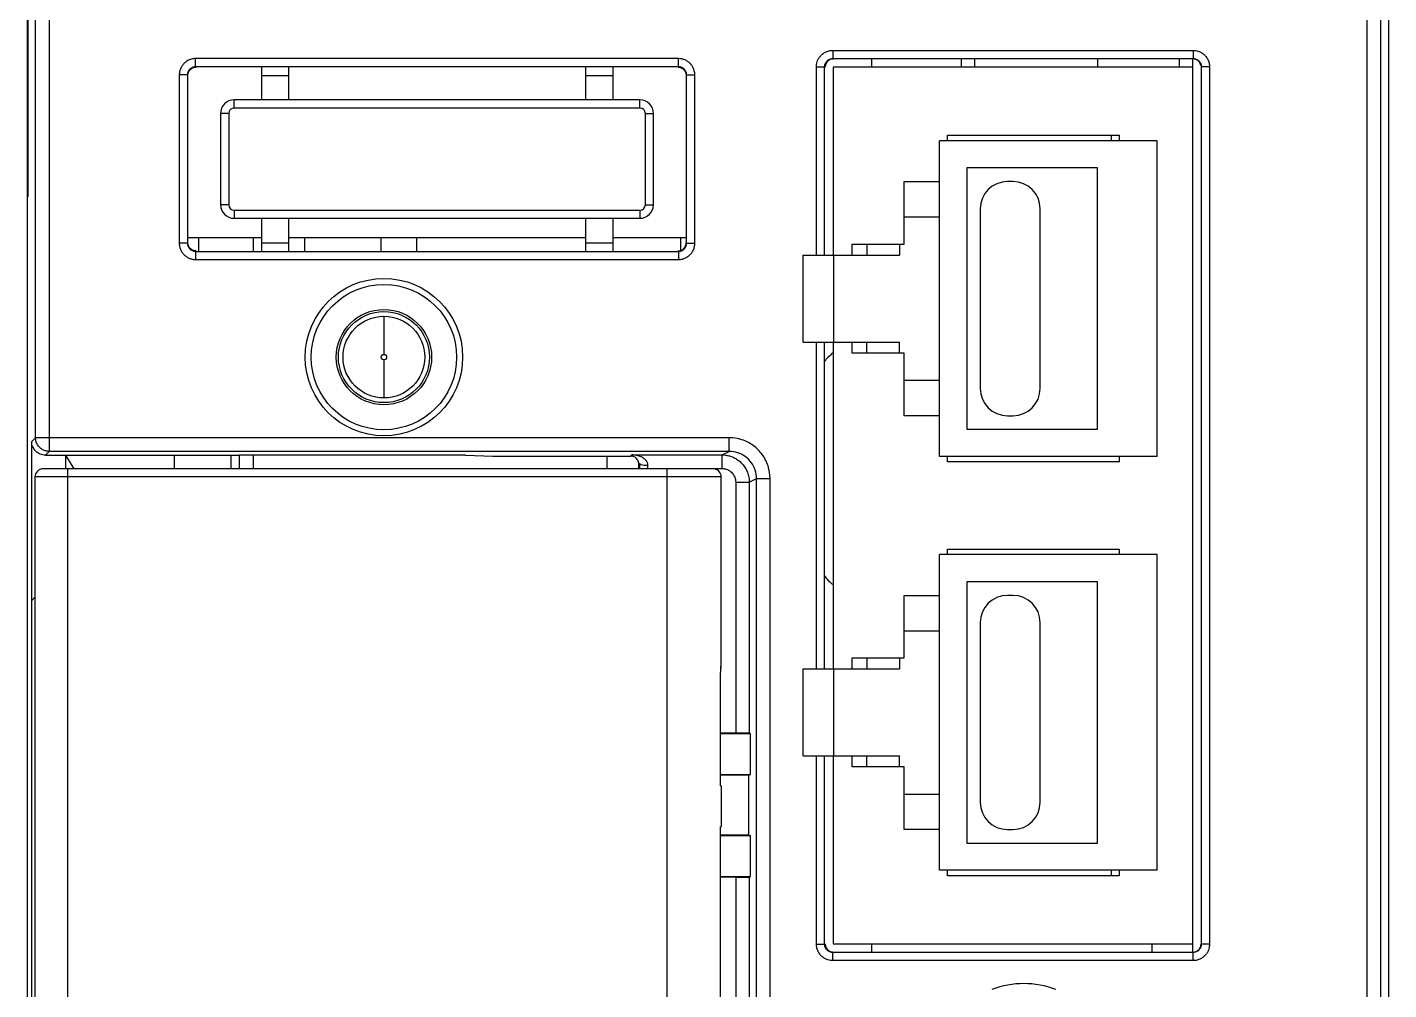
# Model space of a CAD drawing. Header units: millimetres. Extents: x 336 to 12810, y -1577 to 4105.
# Drawn here: x 8348.7 to 8398.7, y 1732.6 to 1768 of the extents above; entities that cross this region are included whole.
import ezdxf

# ---------------------------------------------------------------- set-up
doc = ezdxf.new("R2010")
doc.units = ezdxf.units.MM

msp = doc.modelspace()

# ---------------------------------------------------------------- linework, layer by layer
at = {"color": 7, "linetype": 'Continuous'}
for p, q in [((8348.67, 1803.135), (8348.67, 1644.24)), ((8398.67, 1644.24), (8398.67, 1803.135)), ((8348.709, 1761.74), (8348.709, 1770.74)), ((8349.476, 1770), (8349.476, 1752.38)), ((8397.865, 1770), (8397.865, 1644.546)), ((8348.976, 1752.88), (8348.976, 1769.517)), ((8398.365, 1769.517), (8398.365, 1644.546)), ((8378.254, 1767.107), (8378.254, 1766.807)), ((8378.254, 1767.107), (8391.487, 1767.107)), ((8391.487, 1767.107), (8391.487, 1766.807)), ((8354.855, 1766.506), (8354.855, 1766.806)), ((8372.586, 1766.806), (8354.855, 1766.806)), ((8354.855, 1766.506), (8354.87, 1766.49)), ((8372.586, 1766.506), (8354.855, 1766.506)), ((8372.571, 1766.49), (8372.586, 1766.506)), ((8372.586, 1766.506), (8372.586, 1766.806)), ((8377.654, 1759.59), (8377.654, 1766.507)), ((8377.654, 1766.507), (8377.954, 1766.507)), ((8377.954, 1759.59), (8377.954, 1766.507)), ((8378.254, 1766.807), (8391.487, 1766.807)), ((8379.67, 1766.807), (8379.67, 1766.49)), ((8382.97, 1766.807), (8382.97, 1766.49)), ((8383.47, 1766.49), (8383.47, 1766.807)), ((8387.97, 1766.807), (8387.97, 1766.49)), ((8390.97, 1766.807), (8390.97, 1766.49)), ((8391.47, 1733.99), (8391.47, 1766.807)), ((8391.787, 1766.507), (8391.787, 1734.274)), ((8392.087, 1766.507), (8391.787, 1766.507)), ((8392.087, 1766.507), (8392.087, 1734.274)), ((8354.555, 1766.206), (8354.255, 1766.206)), ((8354.255, 1766.206), (8354.255, 1760.025)), ((8354.555, 1766.206), (8354.57, 1766.191)), ((8354.555, 1766.206), (8354.555, 1760.025)), ((8357.27, 1766.49), (8357.27, 1765.29)), ((8357.27, 1766.19), (8358.27, 1766.19)), ((8358.27, 1766.49), (8358.27, 1765.29)), ((8369.17, 1766.49), (8369.17, 1765.29)), ((8369.17, 1766.19), (8370.17, 1766.19)), ((8370.17, 1766.49), (8370.17, 1765.29)), ((8372.87, 1766.191), (8372.886, 1766.206)), ((8372.886, 1766.206), (8373.186, 1766.206)), ((8372.886, 1760.025), (8372.886, 1766.206)), ((8373.186, 1760.025), (8373.186, 1766.206)), ((8378.27, 1766.49), (8378.27, 1759.59)), ((8391.47, 1766.49), (8378.27, 1766.49)), ((8356.27, 1764.99), (8356.27, 1765.29)), ((8371.17, 1765.29), (8356.27, 1765.29)), ((8371.17, 1764.99), (8371.17, 1765.29)), ((8355.77, 1764.79), (8355.77, 1761.44)), ((8356.07, 1764.79), (8355.77, 1764.79)), ((8356.07, 1764.79), (8356.07, 1761.44)), ((8371.17, 1764.99), (8356.27, 1764.99)), ((8371.37, 1761.44), (8371.37, 1764.79)), ((8371.37, 1764.79), (8371.67, 1764.79)), ((8371.67, 1761.44), (8371.67, 1764.79)), ((8382.17, 1752.19), (8382.17, 1763.79)), ((8390.17, 1763.79), (8382.17, 1763.79)), ((8382.47, 1763.79), (8382.47, 1763.99)), ((8382.47, 1763.99), (8388.77, 1763.99)), ((8388.47, 1763.99), (8388.47, 1763.79)), ((8388.77, 1763.99), (8388.77, 1763.79)), ((8390.17, 1752.19), (8390.17, 1763.79)), ((8383.17, 1762.79), (8383.17, 1753.19)), ((8387.97, 1762.79), (8383.17, 1762.79)), ((8387.97, 1753.19), (8387.97, 1762.79)), ((8380.87, 1762.29), (8382.17, 1762.29)), ((8380.87, 1759.99), (8380.87, 1762.29)), ((8384.87, 1762.29), (8384.67, 1762.29)), ((8348.67, 1761.74), (8348.709, 1761.74)), ((8356.07, 1761.44), (8355.77, 1761.44)), ((8356.27, 1761.24), (8356.27, 1760.94)), ((8356.27, 1761.24), (8371.17, 1761.24)), ((8371.17, 1761.24), (8371.17, 1760.94)), ((8371.37, 1761.44), (8371.67, 1761.44)), ((8383.67, 1761.29), (8383.67, 1754.69)), ((8385.87, 1754.69), (8385.87, 1761.29)), ((8356.27, 1760.94), (8371.17, 1760.94)), ((8357.27, 1760.94), (8357.27, 1759.74)), ((8358.27, 1760.94), (8358.27, 1759.74)), ((8369.17, 1760.94), (8369.17, 1759.74)), ((8370.17, 1760.94), (8370.17, 1759.74)), ((8380.87, 1760.99), (8382.17, 1760.99)), ((8354.555, 1760.025), (8354.255, 1760.025)), ((8354.555, 1760.025), (8354.57, 1760.04)), ((8354.57, 1760.24), (8357.27, 1760.24)), ((8354.97, 1759.74), (8354.97, 1760.24)), ((8356.97, 1760.24), (8356.97, 1759.74)), ((8357.27, 1760.04), (8358.27, 1760.04)), ((8358.27, 1760.24), (8369.17, 1760.24)), ((8358.87, 1759.74), (8358.87, 1760.24)), ((8361.67, 1759.74), (8361.67, 1760.24)), ((8362.97, 1760.24), (8362.97, 1759.74)), ((8369.17, 1760.04), (8370.17, 1760.04)), ((8370.17, 1760.24), (8372.87, 1760.24)), ((8372.67, 1759.74), (8372.67, 1760.24)), ((8372.886, 1760.025), (8372.87, 1760.04)), ((8372.886, 1760.025), (8373.186, 1760.025)), ((8354.855, 1759.725), (8354.87, 1759.74)), ((8354.855, 1759.725), (8354.855, 1759.425)), ((8354.855, 1759.725), (8372.586, 1759.725)), ((8372.586, 1759.725), (8372.571, 1759.74)), ((8372.586, 1759.725), (8372.586, 1759.425)), ((8377.17, 1759.59), (8380.7, 1759.59)), ((8377.17, 1756.39), (8377.17, 1759.59)), ((8378.294, 1756.39), (8378.294, 1759.59)), ((8378.97, 1759.59), (8378.97, 1759.99)), ((8378.97, 1759.99), (8380.87, 1759.99)), ((8379.5, 1759.99), (8379.5, 1759.59)), ((8380.7, 1759.99), (8380.7, 1759.59)), ((8354.855, 1759.425), (8372.586, 1759.425)), ((8361.77, 1757.34), (8361.77, 1755.94)), ((8377.17, 1756.39), (8380.7, 1756.39)), ((8377.654, 1744.39), (8377.654, 1756.39)), ((8377.954, 1744.39), (8377.954, 1756.39)), ((8378.27, 1756.39), (8378.27, 1744.39)), ((8378.97, 1755.99), (8378.97, 1756.39)), ((8379.5, 1755.99), (8379.5, 1756.39)), ((8380.7, 1755.99), (8380.7, 1756.39)), ((8361.77, 1755.74), (8361.77, 1754.34)), ((8380.87, 1755.99), (8378.97, 1755.99)), ((8380.87, 1753.69), (8380.87, 1755.99)), ((8380.87, 1754.99), (8382.17, 1754.99)), ((8382.17, 1753.69), (8380.87, 1753.69)), ((8384.67, 1753.69), (8384.87, 1753.69)), ((8383.17, 1753.19), (8387.97, 1753.19)), ((8348.976, 1752.88), (8348.836, 1752.74)), ((8348.836, 1746.906), (8348.836, 1752.74)), ((8374.45, 1752.88), (8348.976, 1752.88)), ((8374.45, 1752.38), (8374.45, 1752.88)), ((8349.476, 1752.38), (8349.336, 1752.24)), ((8349.336, 1752.24), (8356.165, 1752.24)), ((8374.45, 1752.38), (8349.476, 1752.38)), ((8350.07, 1752.24), (8350.07, 1751.74)), ((8350.07, 1752.24), (8350.383, 1751.74)), ((8354.07, 1752.24), (8354.07, 1751.74)), ((8356.165, 1751.74), (8356.165, 1752.24)), ((8364.77, 1752.237), (8356.448, 1752.237)), ((8356.467, 1752.237), (8356.465, 1752.235)), ((8356.465, 1751.74), (8356.465, 1752.235)), ((8356.97, 1752.237), (8356.97, 1751.74)), ((8364.77, 1752.237), (8365.77, 1752.202)), ((8365.77, 1752.202), (8370.832, 1752.202)), ((8369.97, 1751.74), (8369.97, 1752.202)), ((8370.832, 1752.202), (8370.879, 1752.249)), ((8370.879, 1752.249), (8374.189, 1752.249)), ((8374.188, 1751.749), (8374.188, 1752.249)), ((8374.189, 1752.249), (8374.45, 1752.38)), ((8390.17, 1752.19), (8382.17, 1752.19)), ((8382.47, 1751.99), (8382.47, 1752.19)), ((8388.77, 1752.19), (8388.77, 1751.99)), ((8373.855, 1751.74), (8349.255, 1751.74)), ((8350.155, 1751.74), (8350.155, 1658.74)), ((8371.132, 1751.902), (8371.166, 1751.936)), ((8371.132, 1751.74), (8371.132, 1751.902)), ((8372.155, 1751.74), (8372.155, 1658.74)), ((8373.855, 1751.749), (8374.188, 1751.749)), ((8388.77, 1751.99), (8382.47, 1751.99)), ((8348.955, 1751.44), (8348.955, 1659.04)), ((8374.155, 1751.44), (8348.955, 1751.44)), ((8374.155, 1744.76), (8374.155, 1751.44)), ((8374.688, 1751.249), (8375.187, 1751.249)), ((8374.688, 1751.249), (8374.688, 1742.033)), ((8375.187, 1751.249), (8375.45, 1751.381)), ((8375.187, 1751.249), (8375.187, 1742.025)), ((8375.45, 1659.1), (8375.45, 1751.381)), ((8375.45, 1751.381), (8375.95, 1751.381)), ((8375.95, 1659.1), (8375.95, 1751.381)), ((8382.17, 1736.99), (8382.17, 1748.59)), ((8390.17, 1748.59), (8382.17, 1748.59)), ((8382.47, 1748.79), (8388.77, 1748.79)), ((8382.47, 1748.59), (8382.47, 1748.79)), ((8388.77, 1748.79), (8388.77, 1748.59)), ((8390.17, 1736.99), (8390.17, 1748.59)), ((8383.17, 1747.59), (8383.17, 1737.99)), ((8387.97, 1747.59), (8383.17, 1747.59)), ((8387.97, 1737.99), (8387.97, 1747.59)), ((8348.955, 1747.025), (8348.835, 1746.905)), ((8380.87, 1744.79), (8380.87, 1747.09)), ((8380.87, 1747.09), (8382.17, 1747.09)), ((8384.87, 1747.09), (8384.67, 1747.09)), ((8348.835, 1713.142), (8348.835, 1746.905)), ((8383.67, 1746.09), (8383.67, 1739.49)), ((8385.87, 1739.49), (8385.87, 1746.09)), ((8380.87, 1745.79), (8382.17, 1745.79)), ((8378.97, 1744.39), (8378.97, 1744.79)), ((8378.97, 1744.79), (8380.87, 1744.79)), ((8379.5, 1744.79), (8379.5, 1744.39)), ((8380.7, 1744.79), (8380.7, 1744.39)), ((8374.124, 1740.09), (8374.124, 1744.161)), ((8374.129, 1744.148), (8374.124, 1744.161)), ((8374.129, 1740.09), (8374.129, 1744.149)), ((8377.17, 1744.39), (8380.7, 1744.39)), ((8377.17, 1741.19), (8377.17, 1744.39)), ((8378.294, 1741.19), (8378.294, 1744.39)), ((8374.688, 1742.033), (8374.129, 1742.033)), ((8375.226, 1742.005), (8374.129, 1742.005)), ((8375.187, 1742.025), (8375.226, 1742.005)), ((8375.226, 1740.511), (8375.226, 1742.005)), ((8377.17, 1741.19), (8380.7, 1741.19)), ((8377.654, 1734.274), (8377.654, 1741.19)), ((8377.954, 1734.274), (8377.954, 1741.19)), ((8378.27, 1741.19), (8378.27, 1734.29)), ((8378.97, 1740.79), (8378.97, 1741.19)), ((8379.5, 1740.79), (8379.5, 1741.19)), ((8380.7, 1740.79), (8380.7, 1741.19)), ((8374.129, 1740.511), (8375.226, 1740.511)), ((8375.17, 1740.483), (8375.226, 1740.511)), ((8380.87, 1740.79), (8378.97, 1740.79)), ((8380.87, 1738.49), (8380.87, 1740.79)), ((8374.124, 1740.09), (8374.155, 1740.09)), ((8375.17, 1740.483), (8374.129, 1740.483)), ((8374.155, 1740.09), (8374.155, 1738.59)), ((8375.17, 1738.283), (8375.17, 1740.483)), ((8380.87, 1739.79), (8382.17, 1739.79)), ((8374.124, 1730.52), (8374.124, 1738.59)), ((8374.124, 1738.59), (8374.155, 1738.59)), ((8374.129, 1730.532), (8374.129, 1738.59)), ((8375.17, 1738.283), (8374.129, 1738.283)), ((8375.226, 1738.255), (8374.129, 1738.255)), ((8375.17, 1738.283), (8375.226, 1738.255)), ((8375.226, 1736.761), (8375.226, 1738.255)), ((8382.17, 1738.49), (8380.87, 1738.49)), ((8384.67, 1738.49), (8384.87, 1738.49)), ((8383.17, 1737.99), (8387.97, 1737.99)), ((8374.129, 1736.761), (8375.226, 1736.761)), ((8374.688, 1736.733), (8374.129, 1736.733)), ((8374.688, 1736.733), (8374.688, 1698.24)), ((8375.187, 1736.741), (8375.226, 1736.761)), ((8375.187, 1736.741), (8375.187, 1698.24)), ((8390.17, 1736.99), (8382.17, 1736.99)), ((8382.47, 1736.79), (8382.47, 1736.99)), ((8388.77, 1736.79), (8382.47, 1736.79)), ((8388.47, 1736.99), (8388.47, 1736.79)), ((8388.77, 1736.99), (8388.77, 1736.79)), ((8377.654, 1734.274), (8377.954, 1734.274)), ((8378.27, 1734.29), (8391.47, 1734.29)), ((8379.67, 1734.29), (8379.67, 1733.974)), ((8389.97, 1734.29), (8389.97, 1733.974)), ((8392.087, 1734.274), (8391.787, 1734.274)), ((8378.254, 1733.674), (8378.254, 1733.974)), ((8391.487, 1733.974), (8378.254, 1733.974)), ((8391.487, 1733.674), (8378.254, 1733.674)), ((8391.487, 1733.674), (8391.487, 1733.974))]:
    msp.add_line(p, q, dxfattribs=at)
for radius in [2.89, 2.669, 1.751, 1.672, 1.5, 0.1]:
    msp.add_circle((8361.77, 1755.84), radius, dxfattribs=at)
for centre, radius, start, end in [((8356.27, 1764.79), 0.5, 90, 180), ((8371.17, 1764.79), 0.5, 0, 90), ((8356.27, 1764.79), 0.2, 90, 180), ((8371.17, 1764.79), 0.2, 0, 90), ((8384.67, 1761.29), 1, 90, 180), ((8384.87, 1761.29), 1, 0, 90), ((8356.27, 1761.44), 0.5, 180, 270), ((8356.27, 1761.44), 0.2, 180, 270), ((8371.17, 1761.44), 0.2, 270, 0), ((8371.17, 1761.44), 0.5, 270, 0), ((8382.47, 1751.74), 6, 134.823, 138.9731), ((8384.67, 1754.69), 1, 180, 270), ((8384.87, 1754.69), 1, 270, 0), ((8349.255, 1751.44), 0.3, 90, 180), ((8373.855, 1751.44), 0.3, 0, 90), ((8382.47, 1751.74), 6, 221.0269, 225.177), ((8384.67, 1746.09), 1, 90, 180), ((8384.87, 1746.09), 1, 0, 90), ((8384.67, 1739.49), 1, 180, 270), ((8384.87, 1739.49), 1, 270, 0), ((8385.27, 1729.512), 3.317, 69.3139, 110.698)]:
    msp.add_arc(centre, radius, start, end, dxfattribs=at)
for points, start_tangent, end_tangent in [([(8377.654, 1766.507), (8377.66, 1766.593), (8377.68, 1766.684), (8377.719, 1766.779), (8377.78, 1766.875), (8377.868, 1766.966), (8377.98, 1767.041), (8378.112, 1767.09), (8378.254, 1767.107)], (-0.000012, 1), (1, 0.000049)), ([(8391.487, 1767.107), (8391.573, 1767.101), (8391.664, 1767.08), (8391.759, 1767.042), (8391.855, 1766.981), (8391.946, 1766.893), (8392.021, 1766.781), (8392.07, 1766.649), (8392.087, 1766.507)], (1, 0.000012), (0.000049, -1)), ([(8354.855, 1766.806), (8354.782, 1766.802), (8354.702, 1766.787), (8354.618, 1766.757), (8354.53, 1766.711), (8354.445, 1766.644), (8354.368, 1766.557), (8354.307, 1766.451), (8354.268, 1766.332), (8354.255, 1766.206)], (-1, -0.000011), (0.000067, -1)), ([(8354.855, 1766.506), (8354.818, 1766.504), (8354.779, 1766.496), (8354.736, 1766.482), (8354.692, 1766.459), (8354.65, 1766.425), (8354.611, 1766.382), (8354.581, 1766.329), (8354.561, 1766.269), (8354.555, 1766.206)], (-1, 0.000297), (0.000348, -1)), ([(8373.186, 1766.206), (8373.182, 1766.281), (8373.166, 1766.362), (8373.136, 1766.448), (8373.088, 1766.536), (8373.02, 1766.621), (8372.932, 1766.697), (8372.827, 1766.756), (8372.709, 1766.793), (8372.586, 1766.806)], (0, 1), (-1, 0.00004)), ([(8372.886, 1766.206), (8372.884, 1766.244), (8372.876, 1766.284), (8372.861, 1766.327), (8372.837, 1766.371), (8372.803, 1766.414), (8372.759, 1766.452), (8372.707, 1766.481), (8372.648, 1766.5), (8372.586, 1766.506)], (0.000305, 1), (-1, -0.000279)), ([(8377.954, 1766.507), (8377.957, 1766.55), (8377.967, 1766.595), (8377.986, 1766.643), (8378.017, 1766.691), (8378.061, 1766.737), (8378.117, 1766.774), (8378.183, 1766.798), (8378.254, 1766.807)], (-0.000084, 1), (1, -0.000044)), ([(8378.12, 1766.75), (8378.011, 1766.64), (8377.97, 1766.49)], (-0.867069, -0.498188), (0, -1)), ([(8378.27, 1766.79), (8378.12, 1766.75)], (-1, 0), (-0.867069, -0.498188)), ([(8391.716, 1766.678), (8391.611, 1766.765), (8391.476, 1766.796)], (-0.603787, 0.797146), (-0.999999, -0.001222)), ([(8391.487, 1766.807), (8391.53, 1766.804), (8391.575, 1766.794), (8391.623, 1766.775), (8391.671, 1766.744), (8391.717, 1766.7), (8391.754, 1766.644), (8391.778, 1766.578), (8391.787, 1766.507)], (1, 0.000084), (-0.000044, -1)), ([(8391.77, 1766.557), (8391.716, 1766.678)], (-0.201059, 0.979579), (-0.603787, 0.797146)), ([(8354.57, 1766.191), (8354.611, 1766.34), (8354.72, 1766.45), (8354.87, 1766.49)], (0, 1), (1, 0)), ([(8372.571, 1766.49), (8372.72, 1766.45), (8372.83, 1766.34), (8372.87, 1766.191)], (1, 0), (0, -1)), ([(8354.255, 1760.025), (8354.259, 1759.952), (8354.274, 1759.872), (8354.303, 1759.788), (8354.35, 1759.7), (8354.417, 1759.615), (8354.504, 1759.538), (8354.61, 1759.477), (8354.729, 1759.438), (8354.855, 1759.425)], (0.000011, -1), (1, 0.000067)), ([(8354.555, 1760.025), (8354.557, 1759.988), (8354.564, 1759.949), (8354.579, 1759.906), (8354.602, 1759.862), (8354.636, 1759.82), (8354.679, 1759.781), (8354.732, 1759.751), (8354.792, 1759.731), (8354.855, 1759.725)], (-0.000297, -1), (1, 0.000348)), ([(8354.87, 1759.74), (8354.72, 1759.781), (8354.611, 1759.89), (8354.57, 1760.04)], (-1, 0), (0, 1)), ([(8372.571, 1759.74), (8372.72, 1759.781), (8372.83, 1759.89), (8372.87, 1760.04)], (1, 0), (0, 1)), ([(8372.586, 1759.425), (8372.659, 1759.429), (8372.738, 1759.444), (8372.823, 1759.473), (8372.911, 1759.52), (8372.996, 1759.587), (8373.073, 1759.674), (8373.134, 1759.78), (8373.173, 1759.899), (8373.186, 1760.025)], (1, 0.000011), (-0.000067, 1)), ([(8372.586, 1759.725), (8372.623, 1759.727), (8372.662, 1759.734), (8372.705, 1759.749), (8372.749, 1759.772), (8372.791, 1759.806), (8372.83, 1759.849), (8372.86, 1759.902), (8372.88, 1759.962), (8372.886, 1760.025)], (1, -0.000297), (-0.000348, 1)), ([(8349.336, 1752.24), (8349.145, 1752.279), (8348.983, 1752.387), (8348.874, 1752.549), (8348.836, 1752.74)], (-1, 0), (0, 1)), ([(8349.476, 1752.38), (8349.377, 1752.39), (8349.273, 1752.423), (8349.169, 1752.486), (8349.075, 1752.582), (8349.004, 1752.715), (8348.976, 1752.88)], (-1, 0.000305), (-0.000305, 1)), ([(8375.95, 1751.381), (8375.877, 1751.844), (8375.664, 1752.262), (8375.333, 1752.593), (8374.915, 1752.806), (8374.45, 1752.88)], (-0.000061, 1), (-1, -0.000066)), ([(8356.165, 1752.24), (8356.287, 1752.24), (8356.386, 1752.239), (8356.448, 1752.237)], (1, 0), (0.998784, -0.04931)), ([(8371.132, 1751.902), (8371.092, 1752.052), (8370.982, 1752.162), (8370.832, 1752.202)], (0, 1), (-1, 0)), ([(8371.466, 1751.866), (8371.463, 1751.905), (8371.453, 1751.946), (8371.435, 1751.987), (8371.41, 1752.028), (8371.375, 1752.068), (8371.332, 1752.107), (8371.278, 1752.144), (8371.215, 1752.178), (8371.143, 1752.206), (8371.062, 1752.228), (8370.974, 1752.243), (8370.879, 1752.249)], (0.00666, 0.999978), (-0.999917, 0.012882)), ([(8374.189, 1752.249), (8374.309, 1752.242), (8374.433, 1752.218), (8374.56, 1752.177), (8374.688, 1752.115), (8374.814, 1752.028), (8374.934, 1751.914), (8375.039, 1751.773), (8375.12, 1751.61), (8375.17, 1751.432), (8375.187, 1751.249)], (1, -0.000799), (0.000313, -1)), ([(8375.45, 1751.381), (8375.402, 1751.69), (8375.26, 1751.968), (8375.039, 1752.189), (8374.76, 1752.331), (8374.45, 1752.38)], (0.000286, 1), (-1, -0.000321)), ([(8371.165, 1751.749), (8371.165, 1751.844), (8371.166, 1751.936)], (-0.000006, 1), (0.004186, 0.999991)), ([(8371.166, 1751.936), (8371.208, 1751.901), (8371.317, 1751.876), (8371.466, 1751.866)], (0.07253, -0.997366), (0.999992, -0.003962)), ([(8371.465, 1751.749), (8371.465, 1751.808), (8371.466, 1751.866)], (0, 1), (0.006701, 0.999978)), ([(8374.188, 1751.749), (8374.249, 1751.745)], (1, -0.000001), (0.992559, -0.121764)), ([(8374.249, 1751.745), (8374.311, 1751.734), (8374.374, 1751.713), (8374.438, 1751.682), (8374.501, 1751.639), (8374.561, 1751.582), (8374.613, 1751.511), (8374.654, 1751.429), (8374.679, 1751.341), (8374.688, 1751.249)], (0.992559, -0.121764), (0.000034, -1)), ([(8374.124, 1744.161), (8374.147, 1744.453), (8374.155, 1744.76)], (0.104868, 0.994486), (0.000126, 1)), ([(8374.13, 1744.161), (8374.14, 1744.287), (8374.153, 1744.588), (8374.155, 1744.76)], (0.085413, 0.996346), (0.000108, 1)), ([(8374.129, 1744.147), (8374.13, 1744.161)], (0.087397, 0.996174), (0.085413, 0.996346)), ([(8375.187, 1742.025), (8375.144, 1742.028), (8375.035, 1742.031), (8374.875, 1742.032), (8374.688, 1742.033)], (-0.894482, 0.447105), (-1, 0)), ([(8374.688, 1736.733), (8374.875, 1736.734), (8375.035, 1736.735), (8375.144, 1736.738), (8375.187, 1736.741)], (1, 0), (0.894482, 0.447105)), ([(8378.254, 1733.674), (8378.168, 1733.68), (8378.077, 1733.7), (8377.982, 1733.739), (8377.885, 1733.8), (8377.795, 1733.888), (8377.72, 1734), (8377.671, 1734.132), (8377.654, 1734.274)], (-1, -0.000012), (-0.000049, 1)), ([(8378.254, 1733.974), (8378.211, 1733.977), (8378.166, 1733.987), (8378.118, 1734.006), (8378.07, 1734.037), (8378.024, 1734.081), (8377.987, 1734.137), (8377.962, 1734.203), (8377.954, 1734.274)], (-1, -0.000084), (0.000044, 1)), ([(8377.97, 1734.29), (8378.011, 1734.14)], (0, -1), (0.498188, -0.867069)), ([(8378.011, 1734.14), (8378.12, 1734.031), (8378.27, 1733.99)], (0.498188, -0.867069), (1, 0)), ([(8391.469, 1733.982), (8391.627, 1734.025), (8391.736, 1734.134), (8391.777, 1734.284)], (1, 0), (0, 1)), ([(8392.087, 1734.274), (8392.081, 1734.188), (8392.06, 1734.097), (8392.022, 1734.002), (8391.961, 1733.905), (8391.873, 1733.815), (8391.761, 1733.74), (8391.629, 1733.691), (8391.487, 1733.674)], (0.000012, -1), (-1, -0.000049)), ([(8391.787, 1734.274), (8391.784, 1734.231), (8391.774, 1734.186), (8391.755, 1734.138), (8391.724, 1734.09), (8391.68, 1734.044), (8391.624, 1734.007), (8391.558, 1733.982), (8391.487, 1733.974)], (0.000084, -1), (-1, 0.000044))]:
    msp.add_spline(points, degree=3, dxfattribs=dict(at, start_tangent=start_tangent, end_tangent=end_tangent))

doc.saveas('drawing.dxf')
